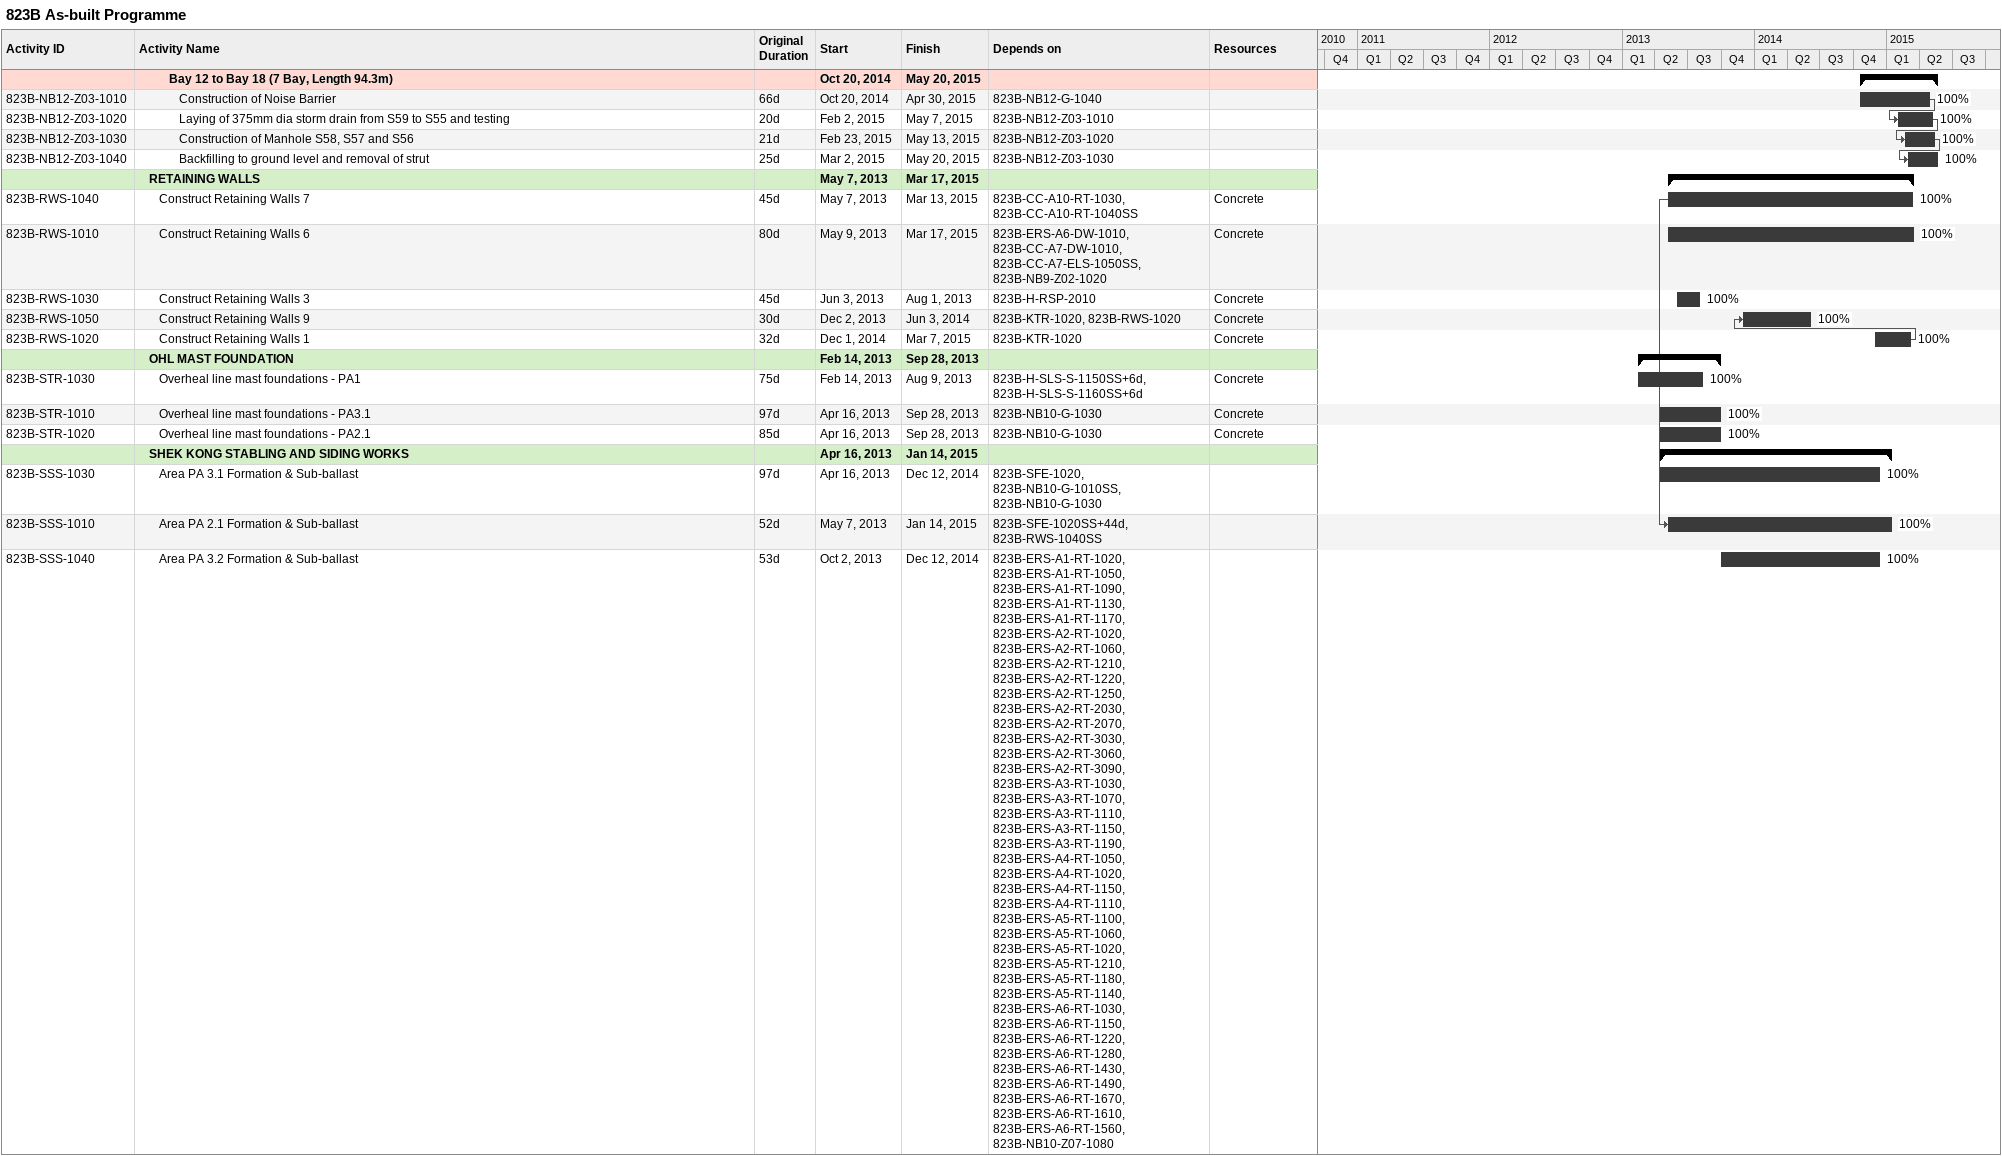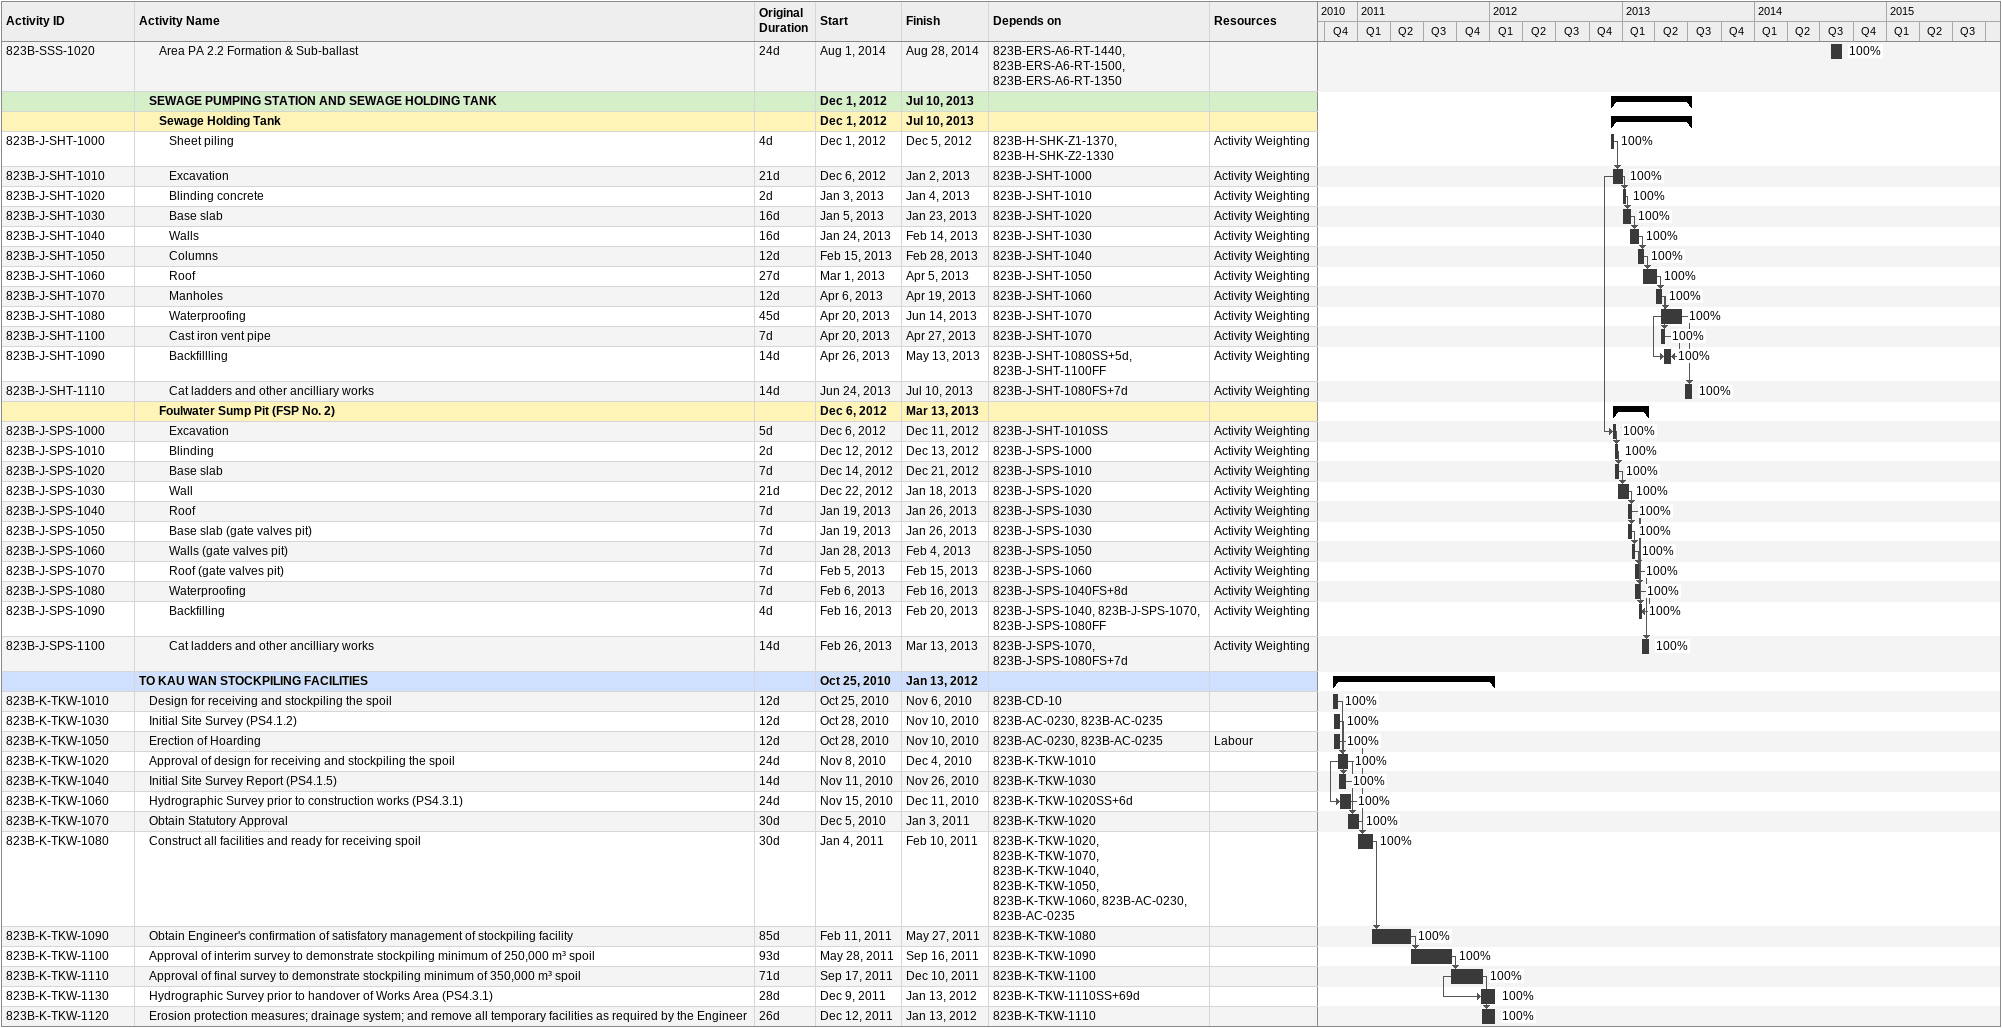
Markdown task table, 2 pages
823B As-built Programme

| ID | Level | Task | Original duration | Start | Finish | Predecessors | Resources | % complete |
|---|---|---|---|---|---|---|---|---|
|  | 4 | **Bay 12 to Bay 18 (7 Bay, Length 94.3m)** |  | 2014-10-20 | 2015-05-20 |  |  |  |
| 823B-NB12-Z03-1010 | 5 | Construction of Noise Barrier | 66d | 2014-10-20 | 2015-04-30 | 823B-NB12-G-1040 |  | 100 |
| 823B-NB12-Z03-1020 | 5 | Laying of 375mm dia storm drain from S59 to S55 and testing | 20d | 2015-02-02 | 2015-05-07 | 823B-NB12-Z03-1010 |  | 100 |
| 823B-NB12-Z03-1030 | 5 | Construction of Manhole S58, S57 and S56 | 21d | 2015-02-23 | 2015-05-13 | 823B-NB12-Z03-1020 |  | 100 |
| 823B-NB12-Z03-1040 | 5 | Backfilling to ground level and removal of strut | 25d | 2015-03-02 | 2015-05-20 | 823B-NB12-Z03-1030 |  | 100 |
|  | 2 | **RETAINING WALLS** |  | 2013-05-07 | 2015-03-17 |  |  |  |
| 823B-RWS-1040 | 3 | Construct Retaining Walls 7 | 45d | 2013-05-07 | 2015-03-13 | 823B-CC-A10-RT-1030, 823B-CC-A10-RT-1040SS | Concrete | 100 |
| 823B-RWS-1010 | 3 | Construct Retaining Walls 6 | 80d | 2013-05-09 | 2015-03-17 | 823B-ERS-A6-DW-1010, 823B-CC-A7-DW-1010, 823B-CC-A7-ELS-1050SS, 823B-NB9-Z02-1020 | Concrete | 100 |
| 823B-RWS-1030 | 3 | Construct Retaining Walls 3 | 45d | 2013-06-03 | 2013-08-01 | 823B-H-RSP-2010 | Concrete | 100 |
| 823B-RWS-1050 | 3 | Construct Retaining Walls 9 | 30d | 2013-12-02 | 2014-06-03 | 823B-KTR-1020, 823B-RWS-1020 | Concrete | 100 |
| 823B-RWS-1020 | 3 | Construct Retaining Walls 1 | 32d | 2014-12-01 | 2015-03-07 | 823B-KTR-1020 | Concrete | 100 |
|  | 2 | **OHL MAST FOUNDATION** |  | 2013-02-14 | 2013-09-28 |  |  |  |
| 823B-STR-1030 | 3 | Overheal line mast foundations - PA1 | 75d | 2013-02-14 | 2013-08-09 | 823B-H-SLS-S-1150SS+6d, 823B-H-SLS-S-1160SS+6d | Concrete | 100 |
| 823B-STR-1010 | 3 | Overheal line mast foundations - PA3.1 | 97d | 2013-04-16 | 2013-09-28 | 823B-NB10-G-1030 | Concrete | 100 |
| 823B-STR-1020 | 3 | Overheal line mast foundations - PA2.1 | 85d | 2013-04-16 | 2013-09-28 | 823B-NB10-G-1030 | Concrete | 100 |
|  | 2 | **SHEK KONG STABLING AND SIDING WORKS** |  | 2013-04-16 | 2015-01-14 |  |  |  |
| 823B-SSS-1030 | 3 | Area PA 3.1 Formation & Sub-ballast | 97d | 2013-04-16 | 2014-12-12 | 823B-SFE-1020, 823B-NB10-G-1010SS, 823B-NB10-G-1030 |  | 100 |
| 823B-SSS-1010 | 3 | Area PA 2.1 Formation & Sub-ballast | 52d | 2013-05-07 | 2015-01-14 | 823B-SFE-1020SS+44d, 823B-RWS-1040SS |  | 100 |
| 823B-SSS-1040 | 3 | Area PA 3.2 Formation & Sub-ballast | 53d | 2013-10-02 | 2014-12-12 | 823B-ERS-A1-RT-1020, 823B-ERS-A1-RT-1050, 823B-ERS-A1-RT-1090, 823B-ERS-A1-RT-1130, 823B-ERS-A1-RT-1170, 823B-ERS-A2-RT-1020, 823B-ERS-A2-RT-1060, 823B-ERS-A2-RT-1210, 823B-ERS-A2-RT-1220, 823B-ERS-A2-RT-1250, 823B-ERS-A2-RT-2030, 823B-ERS-A2-RT-2070, 823B-ERS-A2-RT-3030, 823B-ERS-A2-RT-3060, 823B-ERS-A2-RT-3090, 823B-ERS-A3-RT-1030, 823B-ERS-A3-RT-1070, 823B-ERS-A3-RT-1110, 823B-ERS-A3-RT-1150, 823B-ERS-A3-RT-1190, 823B-ERS-A4-RT-1050, 823B-ERS-A4-RT-1020, 823B-ERS-A4-RT-1150, 823B-ERS-A4-RT-1110, 823B-ERS-A5-RT-1100, 823B-ERS-A5-RT-1060, 823B-ERS-A5-RT-1020, 823B-ERS-A5-RT-1210, 823B-ERS-A5-RT-1180, 823B-ERS-A5-RT-1140, 823B-ERS-A6-RT-1030, 823B-ERS-A6-RT-1150, 823B-ERS-A6-RT-1220, 823B-ERS-A6-RT-1280, 823B-ERS-A6-RT-1430, 823B-ERS-A6-RT-1490, 823B-ERS-A6-RT-1670, 823B-ERS-A6-RT-1610, 823B-ERS-A6-RT-1560, 823B-NB10-Z07-1080 |  | 100 |
| 823B-SSS-1020 | 3 | Area PA 2.2 Formation & Sub-ballast | 24d | 2014-08-01 | 2014-08-28 | 823B-ERS-A6-RT-1440, 823B-ERS-A6-RT-1500, 823B-ERS-A6-RT-1350 |  | 100 |
|  | 2 | **SEWAGE PUMPING STATION AND SEWAGE HOLDING TANK** |  | 2012-12-01 | 2013-07-10 |  |  |  |
|  | 3 | **Sewage Holding Tank** |  | 2012-12-01 | 2013-07-10 |  |  |  |
| 823B-J-SHT-1000 | 4 | Sheet piling | 4d | 2012-12-01 | 2012-12-05 | 823B-H-SHK-Z1-1370, 823B-H-SHK-Z2-1330 | Activity Weighting | 100 |
| 823B-J-SHT-1010 | 4 | Excavation | 21d | 2012-12-06 | 2013-01-02 | 823B-J-SHT-1000 | Activity Weighting | 100 |
| 823B-J-SHT-1020 | 4 | Blinding concrete | 2d | 2013-01-03 | 2013-01-04 | 823B-J-SHT-1010 | Activity Weighting | 100 |
| 823B-J-SHT-1030 | 4 | Base slab | 16d | 2013-01-05 | 2013-01-23 | 823B-J-SHT-1020 | Activity Weighting | 100 |
| 823B-J-SHT-1040 | 4 | Walls | 16d | 2013-01-24 | 2013-02-14 | 823B-J-SHT-1030 | Activity Weighting | 100 |
| 823B-J-SHT-1050 | 4 | Columns | 12d | 2013-02-15 | 2013-02-28 | 823B-J-SHT-1040 | Activity Weighting | 100 |
| 823B-J-SHT-1060 | 4 | Roof | 27d | 2013-03-01 | 2013-04-05 | 823B-J-SHT-1050 | Activity Weighting | 100 |
| 823B-J-SHT-1070 | 4 | Manholes | 12d | 2013-04-06 | 2013-04-19 | 823B-J-SHT-1060 | Activity Weighting | 100 |
| 823B-J-SHT-1080 | 4 | Waterproofing | 45d | 2013-04-20 | 2013-06-14 | 823B-J-SHT-1070 | Activity Weighting | 100 |
| 823B-J-SHT-1100 | 4 | Cast iron vent pipe | 7d | 2013-04-20 | 2013-04-27 | 823B-J-SHT-1070 | Activity Weighting | 100 |
| 823B-J-SHT-1090 | 4 | Backfillling | 14d | 2013-04-26 | 2013-05-13 | 823B-J-SHT-1080SS+5d, 823B-J-SHT-1100FF | Activity Weighting | 100 |
| 823B-J-SHT-1110 | 4 | Cat ladders and other ancilliary works | 14d | 2013-06-24 | 2013-07-10 | 823B-J-SHT-1080FS+7d | Activity Weighting | 100 |
|  | 3 | **Foulwater Sump Pit (FSP No. 2)** |  | 2012-12-06 | 2013-03-13 |  |  |  |
| 823B-J-SPS-1000 | 4 | Excavation | 5d | 2012-12-06 | 2012-12-11 | 823B-J-SHT-1010SS | Activity Weighting | 100 |
| 823B-J-SPS-1010 | 4 | Blinding | 2d | 2012-12-12 | 2012-12-13 | 823B-J-SPS-1000 | Activity Weighting | 100 |
| 823B-J-SPS-1020 | 4 | Base slab | 7d | 2012-12-14 | 2012-12-21 | 823B-J-SPS-1010 | Activity Weighting | 100 |
| 823B-J-SPS-1030 | 4 | Wall | 21d | 2012-12-22 | 2013-01-18 | 823B-J-SPS-1020 | Activity Weighting | 100 |
| 823B-J-SPS-1040 | 4 | Roof | 7d | 2013-01-19 | 2013-01-26 | 823B-J-SPS-1030 | Activity Weighting | 100 |
| 823B-J-SPS-1050 | 4 | Base slab (gate valves pit) | 7d | 2013-01-19 | 2013-01-26 | 823B-J-SPS-1030 | Activity Weighting | 100 |
| 823B-J-SPS-1060 | 4 | Walls (gate valves pit) | 7d | 2013-01-28 | 2013-02-04 | 823B-J-SPS-1050 | Activity Weighting | 100 |
| 823B-J-SPS-1070 | 4 | Roof (gate valves pit) | 7d | 2013-02-05 | 2013-02-15 | 823B-J-SPS-1060 | Activity Weighting | 100 |
| 823B-J-SPS-1080 | 4 | Waterproofing | 7d | 2013-02-06 | 2013-02-16 | 823B-J-SPS-1040FS+8d | Activity Weighting | 100 |
| 823B-J-SPS-1090 | 4 | Backfilling | 4d | 2013-02-16 | 2013-02-20 | 823B-J-SPS-1040, 823B-J-SPS-1070, 823B-J-SPS-1080FF | Activity Weighting | 100 |
| 823B-J-SPS-1100 | 4 | Cat ladders and other ancilliary works | 14d | 2013-02-26 | 2013-03-13 | 823B-J-SPS-1070, 823B-J-SPS-1080FS+7d | Activity Weighting | 100 |
|  | 1 | **TO KAU WAN STOCKPILING FACILITIES** |  | 2010-10-25 | 2012-01-13 |  |  |  |
| 823B-K-TKW-1010 | 2 | Design for receiving and stockpiling the spoil | 12d | 2010-10-25 | 2010-11-06 | 823B-CD-10 |  | 100 |
| 823B-K-TKW-1030 | 2 | Initial Site Survey (PS4.1.2) | 12d | 2010-10-28 | 2010-11-10 | 823B-AC-0230, 823B-AC-0235 |  | 100 |
| 823B-K-TKW-1050 | 2 | Erection of Hoarding | 12d | 2010-10-28 | 2010-11-10 | 823B-AC-0230, 823B-AC-0235 | Labour | 100 |
| 823B-K-TKW-1020 | 2 | Approval of design for receiving and stockpiling the spoil | 24d | 2010-11-08 | 2010-12-04 | 823B-K-TKW-1010 |  | 100 |
| 823B-K-TKW-1040 | 2 | Initial Site Survey Report (PS4.1.5) | 14d | 2010-11-11 | 2010-11-26 | 823B-K-TKW-1030 |  | 100 |
| 823B-K-TKW-1060 | 2 | Hydrographic Survey prior to construction works (PS4.3.1) | 24d | 2010-11-15 | 2010-12-11 | 823B-K-TKW-1020SS+6d |  | 100 |
| 823B-K-TKW-1070 | 2 | Obtain Statutory Approval | 30d | 2010-12-05 | 2011-01-03 | 823B-K-TKW-1020 |  | 100 |
| 823B-K-TKW-1080 | 2 | Construct all facilities and ready for receiving spoil | 30d | 2011-01-04 | 2011-02-10 | 823B-K-TKW-1020, 823B-K-TKW-1070, 823B-K-TKW-1040, 823B-K-TKW-1050, 823B-K-TKW-1060, 823B-AC-0230, 823B-AC-0235 |  | 100 |
| 823B-K-TKW-1090 | 2 | Obtain Engineer's confirmation of satisfatory management of stockpiling facility | 85d | 2011-02-11 | 2011-05-27 | 823B-K-TKW-1080 |  | 100 |
| 823B-K-TKW-1100 | 2 | Approval of interim survey to demonstrate stockpiling minimum of 250,000 m³ spoil | 93d | 2011-05-28 | 2011-09-16 | 823B-K-TKW-1090 |  | 100 |
| 823B-K-TKW-1110 | 2 | Approval of final survey to demonstrate stockpiling minimum of 350,000 m³ spoil | 71d | 2011-09-17 | 2011-12-10 | 823B-K-TKW-1100 |  | 100 |
| 823B-K-TKW-1130 | 2 | Hydrographic Survey prior to handover of Works Area (PS4.3.1) | 28d | 2011-12-09 | 2012-01-13 | 823B-K-TKW-1110SS+69d |  | 100 |
| 823B-K-TKW-1120 | 2 | Erosion protection measures; drainage system; and remove all temporary facilities as required by the Engineer | 26d | 2011-12-12 | 2012-01-13 | 823B-K-TKW-1110 |  | 100 |
